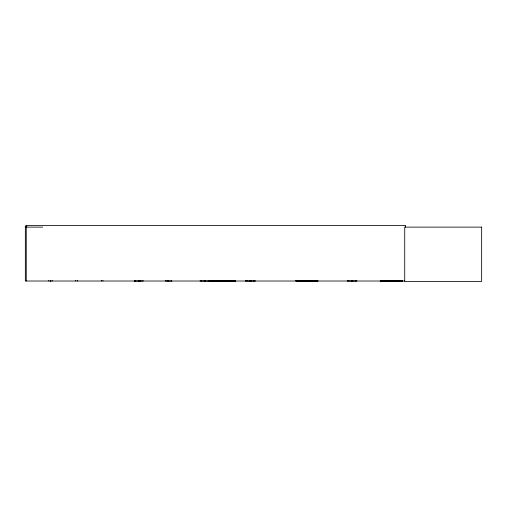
<?xml version="1.0" encoding="UTF-8"?>
<svg xmlns="http://www.w3.org/2000/svg" width="507" height="507" viewBox="0 0 507 507"><rect width="100%" height="100%" fill="white"/><g stroke="black" fill="none" stroke-linecap="round" stroke-linejoin="round"><path stroke-width="0.76" d="M135.02 280.998L135.02 280.567M208.231 280.948L208.244 280.567M245.521 281.017L255.11 280.998M245.584 280.948L245.597 280.567M297.432 280.903L297.609 280.821M305.391 281.017L305.474 280.567M356.782 280.567L356.858 281.017L347.27 280.998L347.346 280.567M355.299 280.998L355.382 280.567M134.558 281.017L143.177 280.998L143.177 280.567M380.339 280.656L380.244 281.017L402.495 280.973L380.339 280.656L380.529 281.005M381.79 280.998L381.872 280.656L381.467 281.005M400.961 280.998L400.847 280.656L401.259 280.973M402.266 281.005L402.374 280.656M295.968 280.656L295.866 281.017L318.003 280.973L295.968 280.656L296.297 280.821M297.4 280.998L297.59 280.656L297.723 280.973M295.98 280.821L317.775 281.017L317.876 280.656M235.495 280.821L210.107 280.986L210.253 280.656L235.476 280.802M210.354 280.998L210.614 280.656L210.735 281.011M211.78 280.821L212.237 281.011M215.564 281.011L215.805 280.656C216.343 281.068 214.962 281.112 215.443 280.656L215.684 281.017M230.184 280.998L230.286 280.656L230.406 281.011M231.331 280.998L231.433 280.656L231.553 281.011M233.873 280.998L233.968 280.656L233.708 280.998M235.356 281.017L235.115 280.656L234.969 280.986L235.476 280.656M380.358 280.821L402.374 280.802M316.545 280.821L316.121 280.986M317.445 281.005L317.559 280.656L317.756 281.005M210.373 281.011L210.253 280.656M231.693 280.998L231.788 280.656L231.908 281.011M134.799 280.96L134.837 280.605M140.597 280.96L140.635 280.605M26.934 226.097L25.35 226.097L25.35 281.017L404.827 281.017M25.35 227.117L42.74 227.117M171.867 280.998L165.821 280.96M209.67 281.017L200.132 280.998L200.202 280.567M210.107 280.986L235.597 281.011M229.944 280.821L230.165 281.017M348.765 280.948L348.753 280.567M306.887 280.948L306.874 280.567M247.01 280.948L246.998 280.567M209.606 280.948L209.594 280.567M405.619 227.117L405.619 225.526L26.244 225.526L26.244 281.017M352.752 280.453L352.752 281.017M352.473 280.453L352.473 281.017M351.662 280.453L351.662 281.017M351.383 280.453L351.383 281.017M302.844 280.453L302.844 281.017M302.565 280.453L302.565 281.017M301.754 280.453L301.754 281.017M301.475 280.453L301.475 281.017M298.845 280.567L298.845 281.017M297.438 280.567L297.438 281.017M255.034 280.567L255.034 281.017M253.633 280.567L253.633 281.017M250.997 280.453L250.997 281.017M250.718 280.453L250.718 281.017M249.907 280.453L249.907 281.017M249.628 280.453L249.628 281.017M205.563 280.453L205.563 281.017M205.284 280.453L205.284 281.017M204.511 280.453L204.511 281.017M204.232 280.453L204.232 281.017M201.558 280.567L201.558 281.017M171.543 280.567L171.543 281.017M168.109 280.453L168.109 281.017M167.906 280.453L167.906 281.017M165.745 280.567L165.745 281.017M140.68 280.567L140.68 281.017M139.248 280.453L139.235 281.017M138.962 280.453L138.95 281.017M138.512 280.453L138.512 281.017M138.31 280.453L138.31 281.017M134.875 280.567L134.875 281.017M102.921 280.339L102.921 281.017M101.337 280.339L101.337 281.017M77.33 280.339L77.33 281.017M75.739 280.339L75.739 281.017M52.696 280.567L52.696 281.017M51.004 280.567L51.004 281.017M50.111 280.567L50.111 281.017M48.387 280.567L48.387 281.017M213.935 280.656L213.821 281.017L214.296 280.656L214.436 280.998L213.935 280.656M481.65 227.117L404.725 227.117L404.725 281.474L481.65 281.474L481.65 227.117M50.573 281.017L50.573 280.567L50.542 281.017"/></g></svg>
